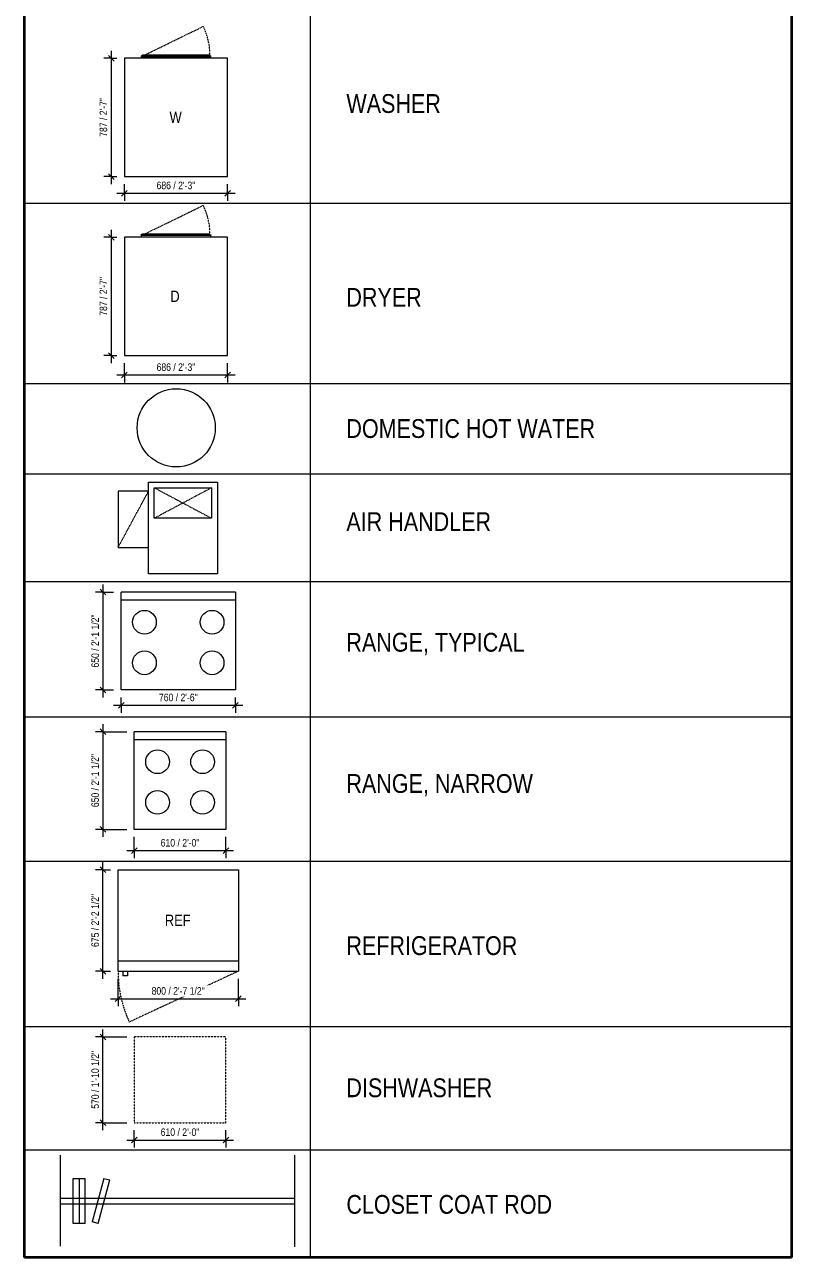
# Model space of a CAD drawing. Header units: millimetres. Extents: x -63583 to -8676, y -23737 to 12906.
# Drawn here: x -50537 to -45437, y -17777 to -9580 of the extents above; entities that cross this region are included whole.
import ezdxf

# ---------------------------------------------------------------- set-up
doc = ezdxf.new("R2010")
doc.units = ezdxf.units.MM
doc.linetypes.add('CMHC_Dash - Small', pattern=[2, 1, -1])
for name, color, linetype, lineweight in [('A-ANNO-DIMS', 7, 'Continuous', 9), ('A-ANNO-DIMS-50', 7, 'Continuous', 9), ('A-ANNO-NOTE', 7, 'Continuous', 18), ('A-DOOR-HDLN', 7, 'CMHC_Dash - Small', 18), ('G-ANNO-TEXT', 7, 'Continuous', 9), ('M-EQPM', 7, 'Continuous', 18), ('M-EQPM-HDLN', 7, 'CMHC_Dash - Small', 18), ('Q-CASE', 7, 'Continuous', 18), ('Q-SPCQ', 7, 'Continuous', 18), ('Q-SPCQ-HDLN', 7, 'CMHC_Dash - Small', 18)]:
    doc.layers.add(name, color=color, linetype=linetype, lineweight=lineweight)
doc.layers.add('A-DETL', color=7, linetype='Continuous', lineweight=18, true_color=0x00a600)
doc.styles.add('Arial Narrow', font='ARIALN.TTF', dxfattribs={"height": 75})
doc.styles.add('Arial Narrow_4', font='ARIALN.TTF', dxfattribs={"height": 50})
doc.styles.add('Arial Narrow_5', font='ARIALN.TTF', dxfattribs={"height": 125})
doc.dimstyles.new('CMHC_Standard__Small__1', dxfattribs={"dimscale": 304.8, "dimtxt": 51.171549, "dimasz": 0.123031, "dimexe": 0.164042, "dimexo": 0.164042, "dimgap": 0.04101, "dimtad": 1, "dimdec": 0, "dimzin": 0, "dimdsep": 46, "dimtxsty": 'Arial Narrow_4', "dimblk1": 'OBLIQUE', "dimblk2": 'OBLIQUE', "dimsah": 1, "dimcen": 0.09, "dimdle": 0.164042, "dimazin": 0, "dimtfac": 1, "dimtdec": 4, "dimtix": 1, "dimtmove": 0, "dimatfit": 3, "dimfxl": 1, "dimtvp": 1, "dimtfill": 1, "dimtolj": 1, "dimtzin": 0, "dimarcsym": 2})

# ---------------------------------------------------------------- blocks, each defined once
blk = doc.blocks.new('Family - ___-8411140-FLOOR PLANS - TYPICAL')
at = {"layer": 'M-EQPM'}
blk.add_circle((13727.5, -12261), 260, dxfattribs=at)
blk = doc.blocks.new('Family - ___-8411142-FLOOR PLANS - TYPICAL')
at = {"layer": 'M-EQPM'}
for p, q in [((13543.8, -12621.1), (14001, -12621.1)), ((13543.8, -13230.7), (13543.8, -12621.1)), ((14001, -12621.1), (14001, -13230.7)), ((13543.8, -12681.1), (13340.6, -12681.1)), ((13340.6, -12681.1), (13340.6, -13057.6)), ((13581.8, -12659.1), (13963, -12659.1)), ((13581.8, -12862.3), (13581.8, -12659.1)), ((13963, -12659.1), (13963, -12862.3)), ((13963, -12862.3), (13581.8, -12862.3)), ((13340.6, -13057.6), (13543.8, -13057.6)), ((14001, -13230.7), (13543.8, -13230.7))]:
    blk.add_line(p, q, dxfattribs=at)
at = {"layer": 'M-EQPM-HDLN'}
for p, q in [((13340.6, -13057.6), (13543.8, -12681.1)), ((13581.8, -12659.1), (13963, -12862.3)), ((13963, -12659.1), (13581.8, -12862.3))]:
    blk.add_line(p, q, dxfattribs=at)
blk = doc.blocks.new('Family - ___-8411150-FLOOR PLANS - TYPICAL')
at = {"layer": 'Q-SPCQ'}
for p, q in [((13361.4, -14003.4), (13361.4, -13353.4)), ((14121.4, -13353.4), (14121.4, -14003.4)), ((13361.4, -13404.2), (14121.4, -13404.2)), ((14121.4, -14003.4), (13361.4, -14003.4))]:
    blk.add_line(p, q, dxfattribs=at)
for centre in [(13516.4, -13553.4), (13966.4, -13553.4), (13516.4, -13823.4), (13966.4, -13823.4)]:
    blk.add_circle(centre, 78.8, dxfattribs=at)
blk = doc.blocks.new('Family - ___-8411152-FLOOR PLANS - TYPICAL')
at = {"layer": 'Q-SPCQ'}
for p, q in [((13448.4, -14931.4), (13448.4, -14281.4)), ((13448.4, -14332.2), (14058, -14332.2)), ((14058, -14281.4), (14058, -14931.4)), ((14058, -14931.4), (13448.4, -14931.4))]:
    blk.add_line(p, q, dxfattribs=at)
for centre in [(13603.4, -14481.4), (13903, -14481.4), (13603.4, -14751.4), (13903, -14751.4)]:
    blk.add_circle(centre, 78.8, dxfattribs=at)
blk = doc.blocks.new('Family - ___-8470673-FLOOR PLANS - TYPICAL')
at = {"layer": 'Q-SPCQ-HDLN'}
for p, q in [((13448.4, -16311.4), (13448.4, -16881.4)), ((14058, -16311.4), (13448.4, -16311.4)), ((14058, -16881.4), (14058, -16311.4)), ((13448.4, -16881.4), (14058, -16881.4))]:
    blk.add_line(p, q, dxfattribs=at)
blk = doc.blocks.new('Family - ___-8470702-FLOOR PLANS - TYPICAL')
at = {"layer": 'Q-CASE'}
for p, q in [((14513.2, -17096.4), (14513.2, -17706.4)), ((13042.4, -17251.4), (13122.4, -17251.4)), ((13042.4, -17551.4), (13042.4, -17251.4)), ((13082.4, -17251.4), (13082.4, -17551.4)), ((13122.4, -17551.4), (13122.4, -17251.4)), ((13246.9, -17251.4), (13169.2, -17541.2)), ((13207.9, -17551.5), (13285.5, -17261.7)), ((13246.9, -17251.4), (13285.5, -17261.7)), ((12955.2, -17382.4), (14513.2, -17382.4)), ((12955.2, -17420.4), (14513.2, -17420.4)), ((13207.9, -17551.5), (13169.2, -17541.2)), ((13122.4, -17551.4), (13042.4, -17551.4))]:
    blk.add_line(p, q, dxfattribs=at)
blk = doc.blocks.new('Family - ___-8411134-FLOOR PLANS - TYPICAL')
at = {"layer": 'Q-SPCQ'}
for p, q in [((14068.7, -9803.4), (13382.7, -9803.4)), ((13382.7, -9803.4), (13382.7, -10590.4)), ((13494.7, -9790.2), (13494.7, -9803.4)), ((13494.7, -9792.8), (13494.7, -9803.4)), ((13956.7, -9792.8), (13494.7, -9792.8)), ((13956.7, -9803.4), (13956.7, -9790.2)), ((13956.7, -9803.4), (13956.7, -9792.8)), ((14068.7, -10590.4), (14068.7, -9803.4)), ((13382.7, -10590.4), (14068.7, -10590.4))]:
    blk.add_line(p, q, dxfattribs=at)
at = {"layer": 'Q-SPCQ', "flags": 128}
for points in [[(13494.7, -9790.2), (13498.1, -9784), (13502.2, -9782.8)], [(13949.3, -9782.8), (13945.2, -9782.8), (13933, -9782.8), (13913.1, -9782.8), (13886.4, -9782.8), (13853.7, -9782.8), (13816.3, -9782.8), (13775.6, -9782.8), (13733, -9782.8), (13690.2, -9782.8), (13648.6, -9782.8), (13610, -9782.8), (13575.5, -9782.8), (13546.7, -9782.8), (13524.4, -9782.8), (13509.5, -9782.8), (13502.6, -9782.8), (13502.2, -9782.8)], [(13502.2, -9782.8), (13506.3, -9782.8), (13518.5, -9782.8), (13538.3, -9782.8), (13565.1, -9782.8), (13597.8, -9782.8), (13635.2, -9782.8), (13675.9, -9782.8), (13718.5, -9782.8), (13761.3, -9782.8), (13802.8, -9782.8), (13841.5, -9782.8), (13875.9, -9782.8), (13904.8, -9782.8), (13927.1, -9782.8), (13942, -9782.8), (13948.9, -9782.8), (13949.3, -9782.8)], [(13952.8, -9784.7), (13955.6, -9786.2), (13956.7, -9790.2)]]:
    blk.add_lwpolyline(points, dxfattribs=at)
at = {"layer": 'Q-SPCQ-HDLN'}
blk.add_line((13515, -9782.9), (13907.3, -9591.6), dxfattribs=at)
blk.add_arc((13511.8, -9784.5), 440, 0.16771, 26, dxfattribs=at)
at = {"layer": 'A-ANNO-NOTE', "insert": (13683, -10158.6), "char_height": 75, "width": 100.211, "attachment_point": 1, "style": 'Arial Narrow'}
blk.add_mtext('W', dxfattribs=at)
blk = doc.blocks.new('Family - ___-8411137-FLOOR PLANS - TYPICAL')
at = {"layer": 'Q-SPCQ'}
for p, q in [((13494.7, -10980.2), (13494.7, -10993.4)), ((13494.7, -10982.8), (13494.7, -10993.4)), ((13956.7, -10982.8), (13494.7, -10982.8)), ((13956.7, -10993.4), (13956.7, -10980.2)), ((13956.7, -10993.4), (13956.7, -10982.8)), ((14068.7, -10993.4), (13382.7, -10993.4)), ((13382.7, -10993.4), (13382.7, -11780.4)), ((14068.7, -11780.4), (14068.7, -10993.4)), ((13382.7, -11780.4), (14068.7, -11780.4))]:
    blk.add_line(p, q, dxfattribs=at)
at = {"layer": 'Q-SPCQ', "flags": 128}
for points in [[(13494.7, -10980.2), (13498.1, -10974), (13502.2, -10972.8)], [(13949.3, -10972.8), (13945.2, -10972.8), (13933, -10972.8), (13913.1, -10972.8), (13886.4, -10972.8), (13853.7, -10972.8), (13816.3, -10972.8), (13775.6, -10972.8), (13733, -10972.8), (13690.2, -10972.8), (13648.6, -10972.8), (13610, -10972.8), (13575.5, -10972.8), (13546.7, -10972.8), (13524.4, -10972.8), (13509.5, -10972.8), (13502.6, -10972.8), (13502.2, -10972.8)], [(13502.2, -10972.8), (13506.3, -10972.8), (13518.5, -10972.8), (13538.3, -10972.8), (13565.1, -10972.8), (13597.8, -10972.8), (13635.2, -10972.8), (13675.9, -10972.8), (13718.5, -10972.8), (13761.3, -10972.8), (13802.8, -10972.8), (13841.5, -10972.8), (13875.9, -10972.8), (13904.8, -10972.8), (13927.1, -10972.8), (13942, -10972.8), (13948.9, -10972.8), (13949.3, -10972.8)], [(13952.8, -10974.7), (13955.6, -10976.2), (13956.7, -10980.2)]]:
    blk.add_lwpolyline(points, dxfattribs=at)
at = {"layer": 'Q-SPCQ-HDLN'}
blk.add_line((13515, -10972.9), (13907.3, -10781.6), dxfattribs=at)
blk.add_arc((13511.8, -10974.5), 440, 0.16771, 26, dxfattribs=at)
at = {"layer": 'A-ANNO-NOTE', "insert": (13688.5, -11348.6), "char_height": 75, "width": 76.16, "attachment_point": 1, "style": 'Arial Narrow'}
blk.add_mtext('D', dxfattribs=at)
blk = doc.blocks.new('Family - ___-8464667-FLOOR PLANS - TYPICAL')
at = {"layer": 'A-DOOR-HDLN'}
blk.add_line((14140.7, -15873.9), (13415.6, -16212), dxfattribs=at)
blk.add_arc((14140.7, -15873.9), 800, 180, 205, dxfattribs=at)
at = {"layer": 'Q-SPCQ'}
for p, q in [((13340.7, -15873.9), (13340.7, -15198.9)), ((14140.7, -15198.9), (14140.7, -15873.9)), ((13340.7, -15804.1), (14140.7, -15804.1)), ((13340.7, -15873.9), (14140.7, -15873.9)), ((13371.7, -15873.9), (13402.7, -15873.9)), ((13371.7, -15873.9), (13371.7, -15904.9)), ((13402.7, -15873.9), (13402.7, -15904.9)), ((13402.7, -15904.9), (13371.7, -15904.9))]:
    blk.add_line(p, q, dxfattribs=at)
at = {"layer": 'A-ANNO-NOTE', "insert": (13651.7, -15498.2), "char_height": 75, "width": 212.447, "attachment_point": 1, "style": 'Arial Narrow'}
blk.add_mtext('REF', dxfattribs=at)
blk = doc.blocks.new('DIMBLOCK65-FLOOR PLANS - TYPICAL')
at = {"layer": 'A-ANNO-DIMS-50', "transparency": 16777216}
for p, q in [((-49873.9, -10700.9), (-49873.9, -10640.4)), ((-49187.9, -10700.9), (-49187.9, -10640.4)), ((-49923.9, -10700.9), (-49137.9, -10700.9)), ((-49873.9, -10700.9), (-49892.6, -10719.6)), ((-49873.9, -10700.9), (-49855.1, -10682.1)), ((-49873.9, -10700.9), (-49873.9, -10750.9)), ((-49187.9, -10700.9), (-49206.6, -10719.6)), ((-49187.9, -10700.9), (-49169.1, -10682.1)), ((-49187.9, -10700.9), (-49187.9, -10750.9))]:
    blk.add_line(p, q, dxfattribs=at)
at = {"layer": 'A-ANNO-DIMS-50', "color": 0, "transparency": 16777216, "insert": (-49659.6, -10623.8), "char_height": 50, "width": 308.979, "attachment_point": 1, "line_spacing_factor": 0.974696, "style": 'Arial Narrow_4', "bg_fill": 3, "box_fill_scale": 1.25, "bg_fill_color": 256, "bg_fill_true_color": 13158600, "bg_fill_transparency": 0}
blk.add_mtext('686 / 2\'-3"', dxfattribs=at)
blk = doc.blocks.new('_Oblique')
at = {"color": 0, "linetype": 'ByBlock', "lineweight": -2}
blk.add_line((-0.5, -0.5), (0.5, 0.5), dxfattribs=at)
blk = doc.blocks.new('DIMBLOCK66-FLOOR PLANS - TYPICAL')
at = {"layer": 'A-ANNO-DIMS-50', "transparency": 16777216}
for p, q in [((-49961.6, -9753.4), (-49961.6, -10640.4)), ((-49961.6, -9803.4), (-50011.6, -9803.4)), ((-49961.6, -9803.4), (-49980.4, -9784.6)), ((-49961.6, -9803.4), (-49942.9, -9822.1)), ((-49961.6, -9803.4), (-49923.9, -9803.4)), ((-49961.6, -10590.4), (-49980.4, -10571.6)), ((-49961.6, -10590.4), (-50011.6, -10590.4)), ((-49961.6, -10590.4), (-49942.9, -10609.1)), ((-49961.6, -10590.4), (-49923.9, -10590.4))]:
    blk.add_line(p, q, dxfattribs=at)
at = {"layer": 'A-ANNO-DIMS-50', "color": 0, "transparency": 16777216, "insert": (-50038.7, -10325.6), "char_height": 50, "width": 308.979, "attachment_point": 1, "rotation": 90, "line_spacing_factor": 0.974696, "style": 'Arial Narrow_4', "bg_fill": 3, "box_fill_scale": 1.25, "bg_fill_color": 256, "bg_fill_true_color": 13158600, "bg_fill_transparency": 0}
blk.add_mtext('787 / 2\'-7"', dxfattribs=at)
blk = doc.blocks.new('DIMBLOCK67-FLOOR PLANS - TYPICAL')
at = {"layer": 'A-ANNO-DIMS-50', "transparency": 16777216}
for p, q in [((-49961.6, -10993.4), (-49980.4, -10974.6)), ((-49961.6, -10943.4), (-49961.6, -11830.4)), ((-49961.6, -10993.4), (-50011.6, -10993.4)), ((-49961.6, -10993.4), (-49942.9, -11012.1)), ((-49961.6, -10993.4), (-49923.9, -10993.4)), ((-49961.6, -11780.4), (-50011.6, -11780.4)), ((-49961.6, -11780.4), (-49980.4, -11761.6)), ((-49961.6, -11780.4), (-49942.9, -11799.1)), ((-49961.6, -11780.4), (-49923.9, -11780.4))]:
    blk.add_line(p, q, dxfattribs=at)
at = {"layer": 'A-ANNO-DIMS-50', "color": 0, "transparency": 16777216, "insert": (-50038.7, -11515.6), "char_height": 50, "width": 308.979, "attachment_point": 1, "rotation": 90, "line_spacing_factor": 0.974696, "style": 'Arial Narrow_4', "bg_fill": 3, "box_fill_scale": 1.25, "bg_fill_color": 256, "bg_fill_true_color": 13158600, "bg_fill_transparency": 0}
blk.add_mtext('787 / 2\'-7"', dxfattribs=at)
blk = doc.blocks.new('DIMBLOCK68-FLOOR PLANS - TYPICAL')
at = {"layer": 'A-ANNO-DIMS-50', "transparency": 16777216}
for p, q in [((-49873.9, -11909.3), (-49873.9, -11830.4)), ((-49187.9, -11909.3), (-49187.9, -11830.4)), ((-49923.9, -11909.3), (-49137.9, -11909.3)), ((-49873.9, -11909.3), (-49892.6, -11928)), ((-49873.9, -11909.3), (-49855.1, -11890.5)), ((-49873.9, -11909.3), (-49873.9, -11959.3)), ((-49187.9, -11909.3), (-49206.6, -11928)), ((-49187.9, -11909.3), (-49169.1, -11890.5)), ((-49187.9, -11909.3), (-49187.9, -11959.3))]:
    blk.add_line(p, q, dxfattribs=at)
at = {"layer": 'A-ANNO-DIMS-50', "color": 0, "transparency": 16777216, "insert": (-49659.6, -11832.2), "char_height": 50, "width": 308.979, "attachment_point": 1, "line_spacing_factor": 0.974696, "style": 'Arial Narrow_4', "bg_fill": 3, "box_fill_scale": 1.25, "bg_fill_color": 256, "bg_fill_true_color": 13158600, "bg_fill_transparency": 0}
blk.add_mtext('686 / 2\'-3"', dxfattribs=at)
blk = doc.blocks.new('DIMBLOCK69-FLOOR PLANS - TYPICAL')
at = {"layer": 'A-ANNO-DIMS-50', "transparency": 16777216}
for p, q in [((-49895.2, -14105.8), (-49895.2, -14053.4)), ((-49895.2, -14105.8), (-49876.4, -14087.1)), ((-49135.2, -14105.8), (-49135.2, -14053.4)), ((-49135.2, -14105.8), (-49116.4, -14087.1)), ((-49945.2, -14105.8), (-49085.2, -14105.8)), ((-49895.2, -14105.8), (-49913.9, -14124.6)), ((-49895.2, -14105.8), (-49895.2, -14155.8)), ((-49135.2, -14105.8), (-49153.9, -14124.6)), ((-49135.2, -14105.8), (-49135.2, -14155.8))]:
    blk.add_line(p, q, dxfattribs=at)
at = {"layer": 'A-ANNO-DIMS-50', "color": 0, "transparency": 16777216, "insert": (-49643.9, -14028.7), "char_height": 50, "width": 308.979, "attachment_point": 1, "line_spacing_factor": 0.974696, "style": 'Arial Narrow_4', "bg_fill": 3, "box_fill_scale": 1.25, "bg_fill_color": 256, "bg_fill_true_color": 13158600, "bg_fill_transparency": 0}
blk.add_mtext('760 / 2\'-6"', dxfattribs=at)
blk = doc.blocks.new('DIMBLOCK70-FLOOR PLANS - TYPICAL')
at = {"layer": 'A-ANNO-DIMS-50', "transparency": 16777216}
for p, q in [((-50016.2, -13353.4), (-50066.2, -13353.4)), ((-50016.2, -13353.4), (-50034.9, -13334.6)), ((-50016.2, -13303.4), (-50016.2, -14053.4)), ((-50016.2, -13353.4), (-49997.4, -13372.1)), ((-50016.2, -13353.4), (-49945.2, -13353.4)), ((-50016.2, -14003.4), (-50066.2, -14003.4)), ((-50016.2, -14003.4), (-50034.9, -13984.6)), ((-50016.2, -14003.4), (-49997.4, -14022.1)), ((-50016.2, -14003.4), (-49945.2, -14003.4))]:
    blk.add_line(p, q, dxfattribs=at)
at = {"layer": 'A-ANNO-DIMS-50', "color": 0, "transparency": 16777216, "insert": (-50093.3, -13855), "char_height": 50, "width": 423.993, "attachment_point": 1, "rotation": 90, "line_spacing_factor": 0.974696, "style": 'Arial Narrow_4', "bg_fill": 3, "box_fill_scale": 1.25, "bg_fill_color": 256, "bg_fill_true_color": 13158600, "bg_fill_transparency": 0}
blk.add_mtext('650 / 2\'-1 1/2"', dxfattribs=at)
blk = doc.blocks.new('DIMBLOCK71-FLOOR PLANS - TYPICAL')
at = {"layer": 'A-ANNO-DIMS-50', "transparency": 16777216}
for p, q in [((-50016.2, -14231.4), (-50016.2, -14981.4)), ((-50016.2, -14281.4), (-50066.2, -14281.4)), ((-50016.2, -14281.4), (-50034.9, -14262.7)), ((-50016.2, -14281.4), (-49997.4, -14300.2)), ((-50016.2, -14281.4), (-49858.2, -14281.4)), ((-50016.2, -14931.4), (-50034.9, -14912.7)), ((-50016.2, -14931.4), (-50066.2, -14931.4)), ((-50016.2, -14931.4), (-49997.4, -14950.2)), ((-50016.2, -14931.4), (-49858.2, -14931.4))]:
    blk.add_line(p, q, dxfattribs=at)
at = {"layer": 'A-ANNO-DIMS-50', "color": 0, "transparency": 16777216, "insert": (-50093.3, -14783.1), "char_height": 50, "width": 423.993, "attachment_point": 1, "rotation": 90, "line_spacing_factor": 0.974696, "style": 'Arial Narrow_4', "bg_fill": 3, "box_fill_scale": 1.25, "bg_fill_color": 256, "bg_fill_true_color": 13158600, "bg_fill_transparency": 0}
blk.add_mtext('650 / 2\'-1 1/2"', dxfattribs=at)
blk = doc.blocks.new('DIMBLOCK72-FLOOR PLANS - TYPICAL')
at = {"layer": 'A-ANNO-DIMS-50', "transparency": 16777216}
for p, q in [((-49808.2, -15072.3), (-49808.2, -14981.4)), ((-49198.6, -15072.3), (-49198.6, -14981.4)), ((-49858.2, -15072.3), (-49148.6, -15072.3)), ((-49808.2, -15072.3), (-49827, -15091)), ((-49808.2, -15072.3), (-49789.5, -15053.5)), ((-49808.2, -15072.3), (-49808.2, -15122.3)), ((-49198.6, -15072.3), (-49217.4, -15091)), ((-49198.6, -15072.3), (-49179.9, -15053.5)), ((-49198.6, -15072.3), (-49198.6, -15122.3))]:
    blk.add_line(p, q, dxfattribs=at)
at = {"layer": 'A-ANNO-DIMS-50', "color": 0, "transparency": 16777216, "insert": (-49632.2, -14995.2), "char_height": 50, "width": 308.979, "attachment_point": 1, "line_spacing_factor": 0.974696, "style": 'Arial Narrow_4', "bg_fill": 3, "box_fill_scale": 1.25, "bg_fill_color": 256, "bg_fill_true_color": 13158600, "bg_fill_transparency": 0}
blk.add_mtext('610 / 2\'-0"', dxfattribs=at)
blk = doc.blocks.new('DIMBLOCK73-FLOOR PLANS - TYPICAL')
at = {"layer": 'A-ANNO-DIMS-50', "transparency": 16777216}
for p, q in [((-50016.2, -16311.4), (-50066.2, -16311.4)), ((-50016.2, -16311.4), (-50034.9, -16292.7)), ((-50016.2, -16931.4), (-50016.2, -16261.4)), ((-50016.2, -16311.4), (-49997.4, -16330.2)), ((-50016.2, -16311.4), (-49858.2, -16311.4)), ((-50016.2, -16881.4), (-50066.2, -16881.4)), ((-50016.2, -16881.4), (-50034.9, -16862.7)), ((-50016.2, -16881.4), (-49997.4, -16900.2)), ((-50016.2, -16881.4), (-49858.2, -16881.4))]:
    blk.add_line(p, q, dxfattribs=at)
at = {"layer": 'A-ANNO-DIMS-50', "color": 0, "transparency": 16777216, "insert": (-50093.3, -16788.9), "char_height": 50, "width": 462.006, "attachment_point": 1, "rotation": 90, "line_spacing_factor": 0.974696, "style": 'Arial Narrow_4', "bg_fill": 3, "box_fill_scale": 1.25, "bg_fill_color": 256, "bg_fill_true_color": 13158600, "bg_fill_transparency": 0}
blk.add_mtext('570 / 1\'-10 1/2"', dxfattribs=at)
blk = doc.blocks.new('DIMBLOCK74-FLOOR PLANS - TYPICAL')
at = {"layer": 'A-ANNO-DIMS-50', "transparency": 16777216}
for p, q in [((-49808.2, -16996.5), (-49808.2, -16931.4)), ((-49198.6, -16996.5), (-49198.6, -16931.4)), ((-49858.2, -16996.5), (-49148.6, -16996.5)), ((-49808.2, -16996.5), (-49827, -17015.3)), ((-49808.2, -16996.5), (-49789.5, -16977.8)), ((-49808.2, -16996.5), (-49808.2, -17046.5)), ((-49198.6, -16996.5), (-49217.4, -17015.3)), ((-49198.6, -16996.5), (-49179.9, -16977.8)), ((-49198.6, -16996.5), (-49198.6, -17046.5))]:
    blk.add_line(p, q, dxfattribs=at)
at = {"layer": 'A-ANNO-DIMS-50', "color": 0, "transparency": 16777216, "insert": (-49632.2, -16919.4), "char_height": 50, "width": 308.979, "attachment_point": 1, "line_spacing_factor": 0.974696, "style": 'Arial Narrow_4', "bg_fill": 3, "box_fill_scale": 1.25, "bg_fill_color": 256, "bg_fill_true_color": 13158600, "bg_fill_transparency": 0}
blk.add_mtext('610 / 2\'-0"', dxfattribs=at)
blk = doc.blocks.new('DIMBLOCK75-FLOOR PLANS - TYPICAL')
at = {"layer": 'A-ANNO-DIMS-50', "transparency": 16777216}
for p, q in [((-50016.2, -15923.9), (-50016.2, -15148.9)), ((-50016.2, -15198.9), (-50066.2, -15198.9)), ((-50016.2, -15198.9), (-50034.9, -15180.2)), ((-50016.2, -15198.9), (-49997.4, -15217.7)), ((-50016.2, -15198.9), (-49965.9, -15198.9)), ((-50016.2, -15873.9), (-50066.2, -15873.9)), ((-50016.2, -15873.9), (-50034.9, -15855.2)), ((-50016.2, -15873.9), (-49997.4, -15892.7)), ((-50016.2, -15873.9), (-49965.9, -15873.9))]:
    blk.add_line(p, q, dxfattribs=at)
at = {"layer": 'A-ANNO-DIMS-50', "color": 0, "transparency": 16777216, "insert": (-50093.3, -15713.1), "char_height": 50, "width": 423.993, "attachment_point": 1, "rotation": 90, "line_spacing_factor": 0.974696, "style": 'Arial Narrow_4', "bg_fill": 3, "box_fill_scale": 1.25, "bg_fill_color": 256, "bg_fill_true_color": 13158600, "bg_fill_transparency": 0}
blk.add_mtext('675 / 2\'-2 1/2"', dxfattribs=at)
blk = doc.blocks.new('DIMBLOCK76-FLOOR PLANS - TYPICAL')
at = {"layer": 'A-ANNO-DIMS-50', "transparency": 16777216}
for p, q in [((-49915.9, -16057.4), (-49915.9, -15923.9)), ((-49115.9, -16057.4), (-49115.9, -15923.9)), ((-49965.9, -16057.4), (-49065.9, -16057.4)), ((-49915.9, -16057.4), (-49934.7, -16076.1)), ((-49915.9, -16057.4), (-49897.2, -16038.6)), ((-49915.9, -16057.4), (-49915.9, -16107.4)), ((-49115.9, -16057.4), (-49134.7, -16076.1)), ((-49115.9, -16057.4), (-49097.2, -16038.6)), ((-49115.9, -16057.4), (-49115.9, -16107.4))]:
    blk.add_line(p, q, dxfattribs=at)
at = {"layer": 'A-ANNO-DIMS-50', "color": 0, "transparency": 16777216, "insert": (-49692.6, -15980.2), "char_height": 50, "width": 423.993, "attachment_point": 1, "line_spacing_factor": 0.974696, "style": 'Arial Narrow_4', "bg_fill": 3, "box_fill_scale": 1.25, "bg_fill_color": 256, "bg_fill_true_color": 13158600, "bg_fill_transparency": 0}
blk.add_mtext('800 / 2\'-7 1/2"', dxfattribs=at)

msp = doc.modelspace()

# ---------------------------------------------------------------- linework, layer by layer
at = {"layer": 'A-DETL', "color": 7, "lineweight": 35}
for p, q in [((-50537.3, -17776.8), (-50537.3, -3976.8)), ((-45437.3, -3976.8), (-45437.3, -17776.8)), ((-45437.3, -17776.8), (-50537.3, -17776.8))]:
    msp.add_line(p, q, dxfattribs=at)
at = {"layer": 'A-DETL', "color": 7}
for p, q in [((-48637.3, -4476.8), (-48637.3, -17776.8)), ((-50537.3, -10766.8), (-45437.3, -10766.8)), ((-50537.3, -11966.8), (-45437.3, -11966.8)), ((-50537.3, -12566.8), (-45437.3, -12566.8)), ((-50537.3, -13281.8), (-45437.3, -13281.8)), ((-50537.3, -13281.8), (-45437.3, -13281.8)), ((-49135.2, -13353.4), (-49895.2, -13353.4)), ((-50537.3, -14181.8), (-45437.3, -14181.8)), ((-49198.6, -14281.4), (-49808.2, -14281.4)), ((-50537.3, -15141.8), (-45437.3, -15141.8)), ((-49915.9, -15198.9), (-49115.9, -15198.9)), ((-50537.3, -16241.8), (-45437.3, -16241.8)), ((-50537.3, -17061.8), (-45437.3, -17061.8)), ((-50301.4, -17096.4), (-50301.4, -17702.4))]:
    msp.add_line(p, q, dxfattribs=at)

# ---------------------------------------------------------------- block references
at = {"layer": 'A-ANNO-NOTE'}
for name in ['Family - ___-8411134-FLOOR PLANS - TYPICAL', 'Family - ___-8411137-FLOOR PLANS - TYPICAL', 'Family - ___-8464667-FLOOR PLANS - TYPICAL']:
    msp.add_blockref(name, (-63256.6, 0), dxfattribs=at)
at = {"layer": 'M-EQPM'}
for name in ['Family - ___-8411140-FLOOR PLANS - TYPICAL', 'Family - ___-8411142-FLOOR PLANS - TYPICAL']:
    msp.add_blockref(name, (-63256.6, 0), dxfattribs=at)
at = {"layer": 'Q-CASE'}
msp.add_blockref('Family - ___-8470702-FLOOR PLANS - TYPICAL', (-63256.6, 0), dxfattribs=at)
at = {"layer": 'Q-SPCQ'}
for name in ['Family - ___-8411150-FLOOR PLANS - TYPICAL', 'Family - ___-8411152-FLOOR PLANS - TYPICAL', 'Family - ___-8470673-FLOOR PLANS - TYPICAL']:
    msp.add_blockref(name, (-63256.6, 0), dxfattribs=at)

# ---------------------------------------------------------------- texts
at = {"layer": 'G-ANNO-TEXT', "char_height": 125, "attachment_point": 1, "style": 'Arial Narrow_5'}
for s, insert, width in [('WASHER', (-48397.2, -10041.8), 761.603), ('DRYER', (-48397.2, -11330.2), 605.274), ('DOMESTIC HOT WATER', (-48397.2, -12203), 2012.236), ('AIR HANDLER', (-48397.2, -12821.8), 1162.447), ('RANGE, TYPICAL', (-48397.2, -13624.3), 1439.029), ('RANGE, NARROW', (-48397.2, -14563.4), 1503.164), ('REFRIGERATOR ', (-48397.2, -15641.4), 1431.012), ('DISHWASHER', (-48397.2, -16586.8), 1174.472), ('CLOSET COAT ROD', (-48397.2, -17362.1), 1663.502)]:
    msp.add_mtext(s, dxfattribs=dict(at, insert=insert, width=width))

# ---------------------------------------------------------------- next in the draw order: dimensions: what is measured, and where the dimension line sits
at = {"layer": 'A-ANNO-DIMS'}
for base, p1, p2, override, picture, middle in [((-49187.9, -10700.9), (-49873.9, -10590.4), (-49187.9, -10590.4), {"dimpost": '<>', "dimfxl": 686}, 'DIMBLOCK65-FLOOR PLANS - TYPICAL', (-49530.9, -10656)), ((-49135.2, -14105.8), (-49895.2, -14003.4), (-49135.2, -14003.4), {"dimpost": '<>', "dimfxl": 760}, 'DIMBLOCK69-FLOOR PLANS - TYPICAL', (-49515.2, -14061))]:
    dim = msp.add_linear_dim(base=base, p1=p1, p2=p2, dimstyle='CMHC_Standard__Small__1', override=override, dxfattribs=at)
    dim.commit()
    dim.dimension.update_dxf_attribs({"geometry": picture, "text_midpoint": middle})
for base, p1, p2, override, picture, middle in [((-49961.6, -11780.4), (-49873.9, -10993.4), (-49873.9, -11780.4), {"dimpost": '<>', "dimfxl": 787}, 'DIMBLOCK67-FLOOR PLANS - TYPICAL', (-50006.5, -11386.9)), ((-50016.2, -14931.4), (-49808.2, -14281.4), (-49808.2, -14931.4), {"dimpost": '<>', "dimfxl": 650}, 'DIMBLOCK71-FLOOR PLANS - TYPICAL', (-50061, -14606.4)), ((-50016.2, -15198.9), (-49915.9, -15873.9), (-49915.9, -15198.9), {"dimpost": '<>', "dimfxl": 675}, 'DIMBLOCK75-FLOOR PLANS - TYPICAL', (-50061, -15536.4)), ((-50016.2, -16311.4), (-49808.2, -16881.4), (-49808.2, -16311.4), {"dimpost": '<>', "dimfxl": 570}, 'DIMBLOCK73-FLOOR PLANS - TYPICAL', (-50061, -16596.4))]:
    dim = msp.add_linear_dim(base=base, p1=p1, p2=p2, angle=90, dimstyle='CMHC_Standard__Small__1', override=override, dxfattribs=at)
    dim.commit()
    dim.dimension.update_dxf_attribs({"geometry": picture, "text_midpoint": middle})

# ---------------------------------------------------------------- next in the draw order: dimensions: what is measured, and where the dimension line sits
for base, p1, p2, override, picture, middle in [((-49961.6, -10590.4), (-49873.9, -9803.4), (-49873.9, -10590.4), {"dimpost": '<>', "dimfxl": 787}, 'DIMBLOCK66-FLOOR PLANS - TYPICAL', (-50006.5, -10196.9)), ((-50016.2, -14003.4), (-49895.2, -13353.4), (-49895.2, -14003.4), {"dimpost": '<>', "dimfxl": 650}, 'DIMBLOCK70-FLOOR PLANS - TYPICAL', (-50061, -13678.4))]:
    dim = msp.add_linear_dim(base=base, p1=p1, p2=p2, angle=90, dimstyle='CMHC_Standard__Small__1', override=override, dxfattribs=at)
    dim.commit()
    dim.dimension.update_dxf_attribs({"geometry": picture, "text_midpoint": middle})
for base, p1, p2, override, picture, middle in [((-49187.9, -11909.3), (-49873.9, -11780.4), (-49187.9, -11780.4), {"dimpost": '<>', "dimfxl": 686}, 'DIMBLOCK68-FLOOR PLANS - TYPICAL', (-49530.9, -11864.4)), ((-49198.6, -15072.3), (-49808.2, -14931.4), (-49198.6, -14931.4), {"dimpost": '<>', "dimfxl": 609.6}, 'DIMBLOCK72-FLOOR PLANS - TYPICAL', (-49503.4, -15027.4)), ((-49115.9, -16057.4), (-49915.9, -15873.9), (-49115.9, -15873.9), {"dimpost": '<>', "dimfxl": 800}, 'DIMBLOCK76-FLOOR PLANS - TYPICAL', (-49515.9, -16012.5)), ((-49198.6, -16996.5), (-49808.2, -16881.4), (-49198.6, -16881.4), {"dimpost": '<>', "dimfxl": 609.6}, 'DIMBLOCK74-FLOOR PLANS - TYPICAL', (-49503.4, -16951.7))]:
    dim = msp.add_linear_dim(base=base, p1=p1, p2=p2, dimstyle='CMHC_Standard__Small__1', override=override, dxfattribs=at)
    dim.commit()
    dim.dimension.update_dxf_attribs({"geometry": picture, "text_midpoint": middle})

doc.saveas('drawing.dxf')
